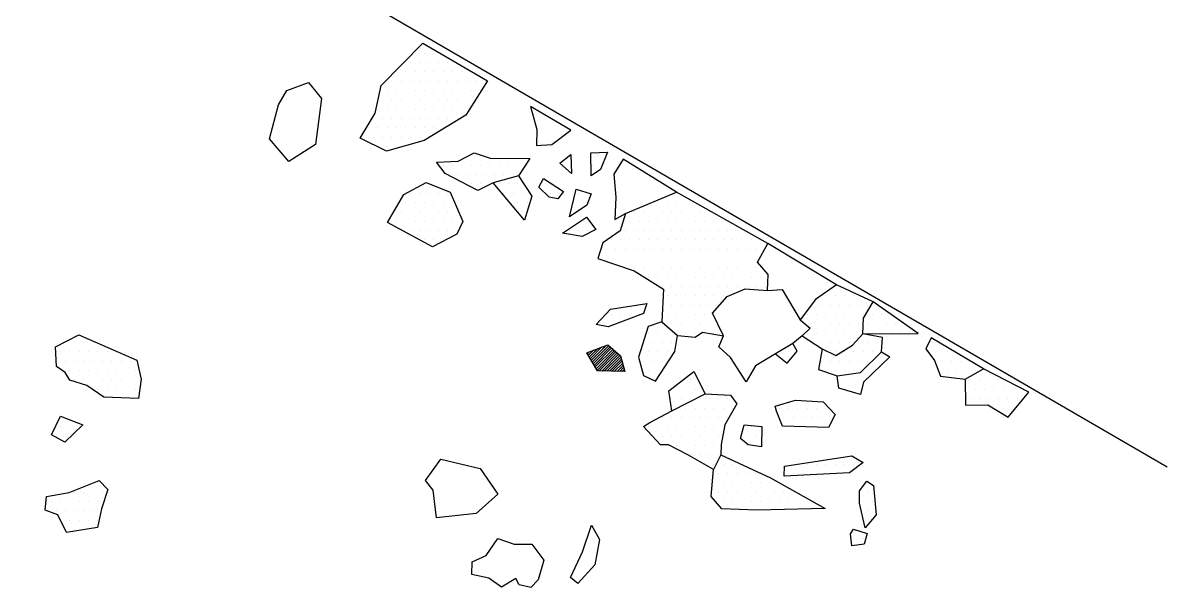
# Model space of a CAD drawing. Header units: metres. Extents: x -15 to -12.03, y -13 to -10.28.
# Drawn here: x -13.563 to -12.03, y -12.169 to -11.41 of the extents above; entities that cross this region are included whole.
import ezdxf

# ---------------------------------------------------------------- set-up
doc = ezdxf.new("R2010")
doc.units = ezdxf.units.M
doc.header["$LTSCALE"] = 25
doc.header["$MEASUREMENT"] = 0
doc.linetypes.add('STRICHPUNKTX2', pattern=[2, 1, -0.5, 0, -0.5])
doc.layers.get('0').update_dxf_attribs({"linetype": 'CONTINUOUS'})
for name, color, linetype in [('GRABUNGSGRENZE', 3, 'STRICHPUNKTX2'), ('KNOCHEN', 2, 'CONTINUOUS'), ('KNOCHENSCHRAFF', 2, 'CONTINUOUS'), ('STEINE', 4, 'CONTINUOUS'), ('STEINESCHRAFF', 4, 'CONTINUOUS')]:
    doc.layers.add(name, color=color, linetype=linetype)

# ---------------------------------------------------------------- blocks, each defined once
blk = doc.blocks.new('*X1')
at = {"color": 0}
for p, q in [((-1280.56, -1185.46), (-1279.87, -1184.76)), ((-1280.43, -1185.68), (-1279.3, -1184.55)), ((-1280.3, -1185.9), (-1278.73, -1184.33)), ((-1280.17, -1186.12), (-1278.16, -1184.12)), ((-1280.04, -1186.35), (-1277.82, -1184.12)), ((-1279.91, -1186.57), (-1277.63, -1184.29)), ((-1279.78, -1186.79), (-1277.44, -1184.45)), ((-1279.65, -1187.01), (-1277.25, -1184.62)), ((-1279.51, -1187.24), (-1277.06, -1184.78)), ((-1280.69, -1185.23), (-1280.44, -1184.98)), ((-1279.38, -1187.46), (-1276.87, -1184.95)), ((-1279.11, -1187.54), (-1276.68, -1185.11)), ((-1278.77, -1187.55), (-1276.5, -1185.28)), ((-1278.42, -1187.56), (-1276.31, -1185.44)), ((-1278.08, -1187.57), (-1276.2, -1185.69)), ((-1277.73, -1187.58), (-1276.12, -1185.97)), ((-1277.39, -1187.59), (-1276.05, -1186.25)), ((-1277.04, -1187.59), (-1275.97, -1186.52)), ((-1276.7, -1187.6), (-1275.9, -1186.8)), ((-1276.35, -1187.61), (-1275.83, -1187.08)), ((-1276.01, -1187.62), (-1275.75, -1187.36)), ((-1220.22, -1231.18), (-1219.64, -1230.6)), ((-1220.09, -1231.4), (-1219.29, -1230.61)), ((-1219.96, -1231.63), (-1219.09, -1230.76)), ((-1219.83, -1231.85), (-1218.89, -1230.91)), ((-1240.39, -1232.26), (-1239.72, -1231.59)), ((-1240.36, -1232.58), (-1239.64, -1231.86)), ((-1240.21, -1232.79), (-1239.55, -1232.13)), ((-1240.16, -1231.68), (-1239.81, -1231.32)), ((-1240.07, -1233), (-1239.47, -1232.4)), ((-1239.94, -1231.1), (-1239.89, -1231.05)), ((-1219.7, -1232.07), (-1218.69, -1231.07)), ((-1219.57, -1232.3), (-1218.49, -1231.22)), ((-1219.44, -1232.52), (-1218.29, -1231.37)), ((-1219.31, -1232.75), (-1218.09, -1231.53)), ((-1219.18, -1232.97), (-1217.89, -1231.68)), ((-1218.96, -1233.11), (-1217.69, -1231.84)), ((-1218.74, -1233.24), (-1217.49, -1231.99)), ((-1218.52, -1233.37), (-1217.3, -1232.14)), ((-1218.3, -1233.5), (-1217.1, -1232.3)), ((-1218.07, -1233.63), (-1216.9, -1232.45)), ((-1239.93, -1233.21), (-1239.39, -1232.67)), ((-1239.78, -1233.42), (-1239.3, -1232.94)), ((-1239.64, -1233.63), (-1239.22, -1233.21)), ((-1239.5, -1233.84), (-1239.13, -1233.48)), ((-1239.35, -1234.05), (-1239.05, -1233.75)), ((-1217.85, -1233.76), (-1216.7, -1232.61)), ((-1217.63, -1233.89), (-1216.5, -1232.76)), ((-1217.41, -1234.02), (-1216.3, -1232.91)), ((-1217.18, -1234.15), (-1216.1, -1233.07)), ((-1216.96, -1234.28), (-1215.9, -1233.22)), ((-1216.84, -1234.51), (-1215.7, -1233.38)), ((-1216.73, -1234.76), (-1215.5, -1233.53)), ((-1216.62, -1235), (-1215.3, -1233.68)), ((-1216.51, -1235.25), (-1215.1, -1233.84)), ((-1216.4, -1235.49), (-1214.89, -1233.98)), ((-1216.29, -1235.74), (-1214.28, -1233.73)), ((-1216.18, -1235.98), (-1213.68, -1233.48)), ((-1216.07, -1236.22), (-1213.5, -1233.66)), ((-1215.96, -1236.47), (-1213.33, -1233.83)), ((-1251.47, -1234.15), (-1251.39, -1234.06)), ((-1251.36, -1234.39), (-1251.09, -1234.12)), ((-1251.25, -1234.63), (-1250.79, -1234.17)), ((-1251.13, -1234.87), (-1250.49, -1234.22)), ((-1251.02, -1235.11), (-1250.19, -1234.28)), ((-1250.91, -1235.35), (-1249.89, -1234.33)), ((-1250.79, -1235.59), (-1249.59, -1234.38)), ((-1250.68, -1235.83), (-1249.29, -1234.44)), ((-1250.57, -1236.07), (-1248.99, -1234.49)), ((-1250.46, -1236.31), (-1248.69, -1234.54)), ((-1250.34, -1236.55), (-1248.39, -1234.6)), ((-1250.23, -1236.79), (-1248.09, -1234.65)), ((-1250.12, -1237.03), (-1247.79, -1234.7)), ((-1250.01, -1237.29), (-1247.49, -1234.76)), ((-1249.93, -1237.56), (-1247.15, -1234.77)), ((-1249.85, -1237.83), (-1246.75, -1234.73)), ((-1249.77, -1238.11), (-1246.35, -1234.68)), ((-1249.69, -1238.38), (-1245.95, -1234.64)), ((-1249.61, -1238.65), (-1245.81, -1234.85)), ((-1249.53, -1238.93), (-1245.71, -1235.11)), ((-1249.45, -1239.2), (-1245.62, -1235.36)), ((-1239.21, -1234.26), (-1238.97, -1234.02)), ((-1239.07, -1234.47), (-1238.88, -1234.29)), ((-1238.92, -1234.68), (-1238.8, -1234.55)), ((-1238.78, -1234.89), (-1238.71, -1234.82)), ((-1238.64, -1235.1), (-1238.63, -1235.09)), ((-1215.85, -1236.71), (-1213.15, -1234.01)), ((-1215.74, -1236.96), (-1212.97, -1234.19)), ((-1215.41, -1239.46), (-1211.24, -1235.28)), ((-1215.33, -1239.02), (-1211.7, -1235.39)), ((-1215.07, -1238.4), (-1212.16, -1235.49)), ((-1213.54, -1235.1), (-1212.8, -1234.36)), ((-1249.37, -1239.47), (-1245.52, -1235.62)), ((-1249.29, -1239.75), (-1245.43, -1235.88)), ((-1249.18, -1239.99), (-1245.33, -1236.14)), ((-1248.89, -1240.05), (-1245.24, -1236.4)), ((-1248.6, -1240.12), (-1245.14, -1236.66)), ((-1248.32, -1240.18), (-1245.05, -1236.91)), ((-1214.81, -1237.79), (-1212.62, -1235.6)), ((-1214.65, -1239.04), (-1211.39, -1235.79)), ((-1213.88, -1238.63), (-1211.85, -1236.6)), ((-1248.03, -1240.25), (-1244.95, -1237.17)), ((-1247.74, -1240.31), (-1244.83, -1237.41)), ((-1247.45, -1240.38), (-1244.7, -1237.63)), ((-1247.16, -1240.45), (-1244.57, -1237.86)), ((-1246.88, -1240.51), (-1244.44, -1238.08)), ((-1246.59, -1240.58), (-1244.31, -1238.3)), ((-1246.3, -1240.64), (-1244.18, -1238.53)), ((-1213.12, -1238.22), (-1212.3, -1237.4)), ((-1246.01, -1240.71), (-1244.39, -1239.08)), ((-1245.72, -1240.77), (-1244.72, -1239.77)), ((-1245.44, -1240.84), (-1245.06, -1240.46))]:
    blk.add_line(p, q, dxfattribs=at)
blk = doc.blocks.new('*X4')
at = {"color": 0}
for p, q in [((-1303.75, -1145), (-1303.75, -1145)), ((-1302.5, -1145), (-1302.5, -1145)), ((-1301.25, -1145), (-1301.25, -1145)), ((-1304.375, -1146.25), (-1304.375, -1146.25)), ((-1303.125, -1146.25), (-1303.125, -1146.25)), ((-1301.875, -1146.25), (-1301.875, -1146.25)), ((-1300.625, -1146.25), (-1300.625, -1146.25)), ((-1299.375, -1146.25), (-1299.375, -1146.25)), ((-1306.25, -1147.5), (-1306.25, -1147.5)), ((-1305, -1147.5), (-1305, -1147.5)), ((-1303.75, -1147.5), (-1303.75, -1147.5)), ((-1302.5, -1147.5), (-1302.5, -1147.5)), ((-1301.25, -1147.5), (-1301.25, -1147.5)), ((-1300, -1147.5), (-1300, -1147.5)), ((-1298.75, -1147.5), (-1298.75, -1147.5)), ((-1297.5, -1147.5), (-1297.5, -1147.5)), ((-1296.25, -1147.5), (-1296.25, -1147.5)), ((-1306.875, -1148.75), (-1306.875, -1148.75)), ((-1305.625, -1148.75), (-1305.625, -1148.75)), ((-1304.375, -1148.75), (-1304.375, -1148.75)), ((-1303.125, -1148.75), (-1303.125, -1148.75)), ((-1301.875, -1148.75), (-1301.875, -1148.75)), ((-1300.625, -1148.75), (-1300.625, -1148.75)), ((-1299.375, -1148.75), (-1299.375, -1148.75)), ((-1298.125, -1148.75), (-1298.125, -1148.75)), ((-1296.875, -1148.75), (-1296.875, -1148.75)), ((-1295.625, -1148.75), (-1295.625, -1148.75)), ((-1294.375, -1148.75), (-1294.375, -1148.75)), ((-1307.5, -1150), (-1307.5, -1150)), ((-1306.25, -1150), (-1306.25, -1150)), ((-1305, -1150), (-1305, -1150)), ((-1303.75, -1150), (-1303.75, -1150)), ((-1302.5, -1150), (-1302.5, -1150)), ((-1301.25, -1150), (-1301.25, -1150)), ((-1300, -1150), (-1300, -1150)), ((-1298.75, -1150), (-1298.75, -1150)), ((-1297.5, -1150), (-1297.5, -1150)), ((-1296.25, -1150), (-1296.25, -1150)), ((-1295, -1150), (-1295, -1150)), ((-1308.75, -1152.5), (-1308.75, -1152.5)), ((-1308.125, -1151.25), (-1308.125, -1151.25)), ((-1307.5, -1152.5), (-1307.5, -1152.5)), ((-1306.875, -1151.25), (-1306.875, -1151.25)), ((-1306.25, -1152.5), (-1306.25, -1152.5)), ((-1305.625, -1151.25), (-1305.625, -1151.25)), ((-1305, -1152.5), (-1305, -1152.5)), ((-1304.375, -1151.25), (-1304.375, -1151.25)), ((-1303.75, -1152.5), (-1303.75, -1152.5)), ((-1303.125, -1151.25), (-1303.125, -1151.25)), ((-1302.5, -1152.5), (-1302.5, -1152.5)), ((-1301.875, -1151.25), (-1301.875, -1151.25)), ((-1301.25, -1152.5), (-1301.25, -1152.5)), ((-1300.625, -1151.25), (-1300.625, -1151.25)), ((-1300, -1152.5), (-1300, -1152.5)), ((-1299.375, -1151.25), (-1299.375, -1151.25)), ((-1298.75, -1152.5), (-1298.75, -1152.5)), ((-1298.125, -1151.25), (-1298.125, -1151.25)), ((-1297.5, -1152.5), (-1297.5, -1152.5)), ((-1296.875, -1151.25), (-1296.875, -1151.25)), ((-1309.375, -1153.75), (-1309.375, -1153.75)), ((-1308.125, -1153.75), (-1308.125, -1153.75)), ((-1306.875, -1153.75), (-1306.875, -1153.75)), ((-1305.625, -1153.75), (-1305.625, -1153.75)), ((-1304.375, -1153.75), (-1304.375, -1153.75)), ((-1303.125, -1153.75), (-1303.125, -1153.75)), ((-1301.875, -1153.75), (-1301.875, -1153.75)), ((-1300.625, -1153.75), (-1300.625, -1153.75)), ((-1299.375, -1153.75), (-1299.375, -1153.75)), ((-1298.125, -1153.75), (-1298.125, -1153.75)), ((-1310, -1155), (-1310, -1155)), ((-1308.75, -1155), (-1308.75, -1155)), ((-1307.5, -1155), (-1307.5, -1155)), ((-1306.25, -1155), (-1306.25, -1155)), ((-1305, -1155), (-1305, -1155)), ((-1303.75, -1155), (-1303.75, -1155)), ((-1302.5, -1155), (-1302.5, -1155)), ((-1301.25, -1155), (-1301.25, -1155)), ((-1300, -1155), (-1300, -1155)), ((-1310.625, -1156.25), (-1310.625, -1156.25)), ((-1309.375, -1156.25), (-1309.375, -1156.25)), ((-1308.125, -1156.25), (-1308.125, -1156.25)), ((-1306.875, -1156.25), (-1306.875, -1156.25)), ((-1305.625, -1156.25), (-1305.625, -1156.25)), ((-1304.375, -1156.25), (-1304.375, -1156.25)), ((-1303.125, -1156.25), (-1303.125, -1156.25)), ((-1301.875, -1156.25), (-1301.875, -1156.25)), ((-1308.75, -1157.5), (-1308.75, -1157.5)), ((-1307.5, -1157.5), (-1307.5, -1157.5)), ((-1306.25, -1157.5), (-1306.25, -1157.5)), ((-1295.625, -1158.75), (-1295.625, -1158.75)), ((-1279.375, -1158.75), (-1279.375, -1158.75)), ((-1300, -1160), (-1300, -1160)), ((-1298.75, -1160), (-1298.75, -1160)), ((-1297.5, -1160), (-1297.5, -1160)), ((-1296.25, -1160), (-1296.25, -1160)), ((-1295, -1160), (-1295, -1160)), ((-1293.75, -1160), (-1293.75, -1160)), ((-1292.5, -1160), (-1292.5, -1160)), ((-1291.25, -1160), (-1291.25, -1160)), ((-1290, -1160), (-1290, -1160)), ((-1280, -1160), (-1280, -1160)), ((-1278.75, -1160), (-1278.75, -1160)), ((-1299.375, -1161.25), (-1299.375, -1161.25)), ((-1298.125, -1161.25), (-1298.125, -1161.25)), ((-1296.875, -1161.25), (-1296.875, -1161.25)), ((-1295.625, -1161.25), (-1295.625, -1161.25)), ((-1294.375, -1161.25), (-1294.375, -1161.25)), ((-1293.125, -1161.25), (-1293.125, -1161.25)), ((-1291.875, -1161.25), (-1291.875, -1161.25)), ((-1290.625, -1161.25), (-1290.625, -1161.25)), ((-1302.5, -1162.5), (-1302.5, -1162.5)), ((-1296.25, -1162.5), (-1296.25, -1162.5)), ((-1295, -1162.5), (-1295, -1162.5)), ((-1293.75, -1162.5), (-1293.75, -1162.5)), ((-1292.5, -1162.5), (-1292.5, -1162.5)), ((-1291.25, -1162.5), (-1291.25, -1162.5)), ((-1290, -1162.5), (-1290, -1162.5)), ((-1286.25, -1162.5), (-1286.25, -1162.5)), ((-1305, -1165), (-1305, -1165)), ((-1304.375, -1163.75), (-1304.375, -1163.75)), ((-1303.75, -1165), (-1303.75, -1165)), ((-1303.125, -1163.75), (-1303.125, -1163.75)), ((-1302.5, -1165), (-1302.5, -1165)), ((-1301.875, -1163.75), (-1301.875, -1163.75)), ((-1301.25, -1165), (-1301.25, -1165)), ((-1300.625, -1163.75), (-1300.625, -1163.75)), ((-1300, -1165), (-1300, -1165)), ((-1299.375, -1163.75), (-1299.375, -1163.75)), ((-1298.75, -1165), (-1298.75, -1165)), ((-1291.875, -1163.75), (-1291.875, -1163.75)), ((-1290.625, -1163.75), (-1290.625, -1163.75)), ((-1290, -1165), (-1290, -1165)), ((-1289.375, -1163.75), (-1289.375, -1163.75)), ((-1288.75, -1165), (-1288.75, -1165)), ((-1285.625, -1163.75), (-1285.625, -1163.75)), ((-1284.375, -1163.75), (-1284.375, -1163.75)), ((-1282.5, -1165), (-1282.5, -1165)), ((-1281.875, -1163.75), (-1281.875, -1163.75)), ((-1281.25, -1165), (-1281.25, -1165)), ((-1280.625, -1163.75), (-1280.625, -1163.75)), ((-1271.25, -1165), (-1271.25, -1165)), ((-1270, -1165), (-1270, -1165)), ((-1268.75, -1165), (-1268.75, -1165)), ((-1267.5, -1165), (-1267.5, -1165)), ((-1305.625, -1166.25), (-1305.625, -1166.25)), ((-1304.375, -1166.25), (-1304.375, -1166.25)), ((-1303.125, -1166.25), (-1303.125, -1166.25)), ((-1301.875, -1166.25), (-1301.875, -1166.25)), ((-1300.625, -1166.25), (-1300.625, -1166.25)), ((-1299.375, -1166.25), (-1299.375, -1166.25)), ((-1298.125, -1166.25), (-1298.125, -1166.25)), ((-1289.375, -1166.25), (-1289.375, -1166.25)), ((-1274.375, -1166.25), (-1274.375, -1166.25)), ((-1273.125, -1166.25), (-1273.125, -1166.25)), ((-1271.875, -1166.25), (-1271.875, -1166.25)), ((-1270.625, -1166.25), (-1270.625, -1166.25)), ((-1269.375, -1166.25), (-1269.375, -1166.25)), ((-1268.125, -1166.25), (-1268.125, -1166.25)), ((-1266.875, -1166.25), (-1266.875, -1166.25)), ((-1265.625, -1166.25), (-1265.625, -1166.25)), ((-1264.375, -1166.25), (-1264.375, -1166.25)), ((-1306.25, -1167.5), (-1306.25, -1167.5)), ((-1305, -1167.5), (-1305, -1167.5)), ((-1303.75, -1167.5), (-1303.75, -1167.5)), ((-1302.5, -1167.5), (-1302.5, -1167.5)), ((-1301.25, -1167.5), (-1301.25, -1167.5)), ((-1300, -1167.5), (-1300, -1167.5)), ((-1298.75, -1167.5), (-1298.75, -1167.5)), ((-1297.5, -1167.5), (-1297.5, -1167.5)), ((-1281.25, -1167.5), (-1281.25, -1167.5)), ((-1275, -1167.5), (-1275, -1167.5)), ((-1273.75, -1167.5), (-1273.75, -1167.5)), ((-1272.5, -1167.5), (-1272.5, -1167.5)), ((-1271.25, -1167.5), (-1271.25, -1167.5)), ((-1270, -1167.5), (-1270, -1167.5)), ((-1268.75, -1167.5), (-1268.75, -1167.5)), ((-1267.5, -1167.5), (-1267.5, -1167.5)), ((-1266.25, -1167.5), (-1266.25, -1167.5)), ((-1265, -1167.5), (-1265, -1167.5)), ((-1263.75, -1167.5), (-1263.75, -1167.5)), ((-1262.5, -1167.5), (-1262.5, -1167.5)), ((-1304.375, -1168.75), (-1304.375, -1168.75)), ((-1303.125, -1168.75), (-1303.125, -1168.75)), ((-1301.875, -1168.75), (-1301.875, -1168.75)), ((-1300.625, -1168.75), (-1300.625, -1168.75)), ((-1299.375, -1168.75), (-1299.375, -1168.75)), ((-1298.125, -1168.75), (-1298.125, -1168.75)), ((-1283.125, -1168.75), (-1283.125, -1168.75)), ((-1281.875, -1168.75), (-1281.875, -1168.75)), ((-1280.625, -1168.75), (-1280.625, -1168.75)), ((-1275.625, -1168.75), (-1275.625, -1168.75)), ((-1274.375, -1168.75), (-1274.375, -1168.75)), ((-1273.125, -1168.75), (-1273.125, -1168.75)), ((-1271.875, -1168.75), (-1271.875, -1168.75)), ((-1270.625, -1168.75), (-1270.625, -1168.75)), ((-1269.375, -1168.75), (-1269.375, -1168.75)), ((-1268.125, -1168.75), (-1268.125, -1168.75)), ((-1266.875, -1168.75), (-1266.875, -1168.75)), ((-1265.625, -1168.75), (-1265.625, -1168.75)), ((-1264.375, -1168.75), (-1264.375, -1168.75)), ((-1263.125, -1168.75), (-1263.125, -1168.75)), ((-1261.875, -1168.75), (-1261.875, -1168.75)), ((-1260.625, -1168.75), (-1260.625, -1168.75)), ((-1302.5, -1170), (-1302.5, -1170)), ((-1301.25, -1170), (-1301.25, -1170)), ((-1300, -1170), (-1300, -1170)), ((-1277.5, -1170), (-1277.5, -1170)), ((-1276.25, -1170), (-1276.25, -1170)), ((-1275, -1170), (-1275, -1170)), ((-1273.75, -1170), (-1273.75, -1170)), ((-1272.5, -1170), (-1272.5, -1170)), ((-1271.25, -1170), (-1271.25, -1170)), ((-1270, -1170), (-1270, -1170)), ((-1268.75, -1170), (-1268.75, -1170)), ((-1267.5, -1170), (-1267.5, -1170)), ((-1266.25, -1170), (-1266.25, -1170)), ((-1265, -1170), (-1265, -1170)), ((-1263.75, -1170), (-1263.75, -1170)), ((-1262.5, -1170), (-1262.5, -1170)), ((-1261.25, -1170), (-1261.25, -1170)), ((-1260, -1170), (-1260, -1170)), ((-1258.75, -1170), (-1258.75, -1170)), ((-1257.5, -1170), (-1257.5, -1170)), ((-1278.125, -1171.25), (-1278.125, -1171.25)), ((-1276.875, -1171.25), (-1276.875, -1171.25)), ((-1275.625, -1171.25), (-1275.625, -1171.25)), ((-1274.375, -1171.25), (-1274.375, -1171.25)), ((-1273.125, -1171.25), (-1273.125, -1171.25)), ((-1271.875, -1171.25), (-1271.875, -1171.25)), ((-1270.625, -1171.25), (-1270.625, -1171.25)), ((-1269.375, -1171.25), (-1269.375, -1171.25)), ((-1268.125, -1171.25), (-1268.125, -1171.25)), ((-1266.875, -1171.25), (-1266.875, -1171.25)), ((-1265.625, -1171.25), (-1265.625, -1171.25)), ((-1264.375, -1171.25), (-1264.375, -1171.25)), ((-1263.125, -1171.25), (-1263.125, -1171.25)), ((-1261.875, -1171.25), (-1261.875, -1171.25)), ((-1260.625, -1171.25), (-1260.625, -1171.25)), ((-1259.375, -1171.25), (-1259.375, -1171.25)), ((-1258.125, -1171.25), (-1258.125, -1171.25)), ((-1274.375, -1173.75), (-1274.375, -1173.75)), ((-1273.125, -1173.75), (-1273.125, -1173.75)), ((-1271.875, -1173.75), (-1271.875, -1173.75)), ((-1270.625, -1173.75), (-1270.625, -1173.75)), ((-1269.375, -1173.75), (-1269.375, -1173.75)), ((-1268.125, -1173.75), (-1268.125, -1173.75)), ((-1266.875, -1173.75), (-1266.875, -1173.75)), ((-1265.625, -1173.75), (-1265.625, -1173.75)), ((-1264.375, -1173.75), (-1264.375, -1173.75)), ((-1263.125, -1173.75), (-1263.125, -1173.75)), ((-1261.875, -1173.75), (-1261.875, -1173.75)), ((-1260.625, -1173.75), (-1260.625, -1173.75)), ((-1259.375, -1173.75), (-1259.375, -1173.75)), ((-1258.125, -1173.75), (-1258.125, -1173.75)), ((-1272.5, -1175), (-1272.5, -1175)), ((-1271.25, -1175), (-1271.25, -1175)), ((-1270, -1175), (-1270, -1175)), ((-1268.75, -1175), (-1268.75, -1175)), ((-1267.5, -1175), (-1267.5, -1175)), ((-1266.25, -1175), (-1266.25, -1175)), ((-1265, -1175), (-1265, -1175)), ((-1263.75, -1175), (-1263.75, -1175)), ((-1262.5, -1175), (-1262.5, -1175)), ((-1261.25, -1175), (-1261.25, -1175)), ((-1260, -1175), (-1260, -1175)), ((-1258.75, -1175), (-1258.75, -1175)), ((-1257.5, -1175), (-1257.5, -1175)), ((-1270.625, -1176.25), (-1270.625, -1176.25)), ((-1269.375, -1176.25), (-1269.375, -1176.25)), ((-1268.125, -1176.25), (-1268.125, -1176.25)), ((-1266.875, -1176.25), (-1266.875, -1176.25)), ((-1265.625, -1176.25), (-1265.625, -1176.25)), ((-1264.375, -1176.25), (-1264.375, -1176.25)), ((-1263.125, -1176.25), (-1263.125, -1176.25)), ((-1261.875, -1176.25), (-1261.875, -1176.25)), ((-1260.625, -1176.25), (-1260.625, -1176.25)), ((-1259.375, -1176.25), (-1259.375, -1176.25)), ((-1258.125, -1176.25), (-1258.125, -1176.25)), ((-1256.875, -1176.25), (-1256.875, -1176.25)), ((-1246.875, -1176.25), (-1246.875, -1176.25)), ((-1273.125, -1178.75), (-1273.125, -1178.75)), ((-1270, -1177.5), (-1270, -1177.5)), ((-1269.375, -1178.75), (-1269.375, -1178.75)), ((-1268.75, -1177.5), (-1268.75, -1177.5)), ((-1268.125, -1178.75), (-1268.125, -1178.75)), ((-1267.5, -1177.5), (-1267.5, -1177.5)), ((-1266.875, -1178.75), (-1266.875, -1178.75)), ((-1266.25, -1177.5), (-1266.25, -1177.5)), ((-1265.625, -1178.75), (-1265.625, -1178.75)), ((-1265, -1177.5), (-1265, -1177.5)), ((-1264.375, -1178.75), (-1264.375, -1178.75)), ((-1263.75, -1177.5), (-1263.75, -1177.5)), ((-1263.125, -1178.75), (-1263.125, -1178.75)), ((-1262.5, -1177.5), (-1262.5, -1177.5)), ((-1250.625, -1178.75), (-1250.625, -1178.75)), ((-1249.375, -1178.75), (-1249.375, -1178.75)), ((-1248.75, -1177.5), (-1248.75, -1177.5)), ((-1248.125, -1178.75), (-1248.125, -1178.75)), ((-1247.5, -1177.5), (-1247.5, -1177.5)), ((-1246.875, -1178.75), (-1246.875, -1178.75)), ((-1246.25, -1177.5), (-1246.25, -1177.5)), ((-1245.625, -1178.75), (-1245.625, -1178.75)), ((-1245, -1177.5), (-1245, -1177.5)), ((-1244.375, -1178.75), (-1244.375, -1178.75)), ((-1243.125, -1178.75), (-1243.125, -1178.75)), ((-1241.875, -1178.75), (-1241.875, -1178.75)), ((-1277.5, -1180), (-1277.5, -1180)), ((-1276.25, -1180), (-1276.25, -1180)), ((-1275, -1180), (-1275, -1180)), ((-1273.75, -1180), (-1273.75, -1180)), ((-1270, -1180), (-1270, -1180)), ((-1268.75, -1180), (-1268.75, -1180)), ((-1267.5, -1180), (-1267.5, -1180)), ((-1266.25, -1180), (-1266.25, -1180)), ((-1265, -1180), (-1265, -1180)), ((-1251.25, -1180), (-1251.25, -1180)), ((-1250, -1180), (-1250, -1180)), ((-1248.75, -1180), (-1248.75, -1180)), ((-1247.5, -1180), (-1247.5, -1180)), ((-1246.25, -1180), (-1246.25, -1180)), ((-1245, -1180), (-1245, -1180)), ((-1243.75, -1180), (-1243.75, -1180)), ((-1242.5, -1180), (-1242.5, -1180)), ((-1241.25, -1180), (-1241.25, -1180)), ((-1240, -1180), (-1240, -1180)), ((-1279.375, -1181.25), (-1279.375, -1181.25)), ((-1278.125, -1181.25), (-1278.125, -1181.25)), ((-1276.875, -1181.25), (-1276.875, -1181.25)), ((-1270.625, -1181.25), (-1270.625, -1181.25)), ((-1269.375, -1181.25), (-1269.375, -1181.25)), ((-1268.125, -1181.25), (-1268.125, -1181.25)), ((-1266.875, -1181.25), (-1266.875, -1181.25)), ((-1265.625, -1181.25), (-1265.625, -1181.25)), ((-1264.375, -1181.25), (-1264.375, -1181.25)), ((-1250.625, -1181.25), (-1250.625, -1181.25)), ((-1249.375, -1181.25), (-1249.375, -1181.25)), ((-1248.125, -1181.25), (-1248.125, -1181.25)), ((-1246.875, -1181.25), (-1246.875, -1181.25)), ((-1245.625, -1181.25), (-1245.625, -1181.25)), ((-1244.375, -1181.25), (-1244.375, -1181.25)), ((-1243.125, -1181.25), (-1243.125, -1181.25)), ((-1241.875, -1181.25), (-1241.875, -1181.25)), ((-1240.625, -1181.25), (-1240.625, -1181.25)), ((-1239.375, -1181.25), (-1239.375, -1181.25)), ((-1272.5, -1182.5), (-1272.5, -1182.5)), ((-1271.25, -1182.5), (-1271.25, -1182.5)), ((-1270, -1182.5), (-1270, -1182.5)), ((-1268.75, -1182.5), (-1268.75, -1182.5)), ((-1267.5, -1182.5), (-1267.5, -1182.5)), ((-1266.25, -1182.5), (-1266.25, -1182.5)), ((-1263.75, -1182.5), (-1263.75, -1182.5)), ((-1251.25, -1182.5), (-1251.25, -1182.5)), ((-1250, -1182.5), (-1250, -1182.5)), ((-1248.75, -1182.5), (-1248.75, -1182.5)), ((-1247.5, -1182.5), (-1247.5, -1182.5)), ((-1246.25, -1182.5), (-1246.25, -1182.5)), ((-1245, -1182.5), (-1245, -1182.5)), ((-1243.75, -1182.5), (-1243.75, -1182.5)), ((-1242.5, -1182.5), (-1242.5, -1182.5)), ((-1241.25, -1182.5), (-1241.25, -1182.5)), ((-1240, -1182.5), (-1240, -1182.5)), ((-1238.75, -1182.5), (-1238.75, -1182.5)), ((-1237.5, -1182.5), (-1237.5, -1182.5)), ((-1350.625, -1183.75), (-1350.625, -1183.75)), ((-1349.375, -1183.75), (-1349.375, -1183.75)), ((-1348.125, -1183.75), (-1348.125, -1183.75)), ((-1346.875, -1183.75), (-1346.875, -1183.75)), ((-1273.125, -1183.75), (-1273.125, -1183.75)), ((-1271.875, -1183.75), (-1271.875, -1183.75)), ((-1270.625, -1183.75), (-1270.625, -1183.75)), ((-1269.375, -1183.75), (-1269.375, -1183.75)), ((-1249.375, -1183.75), (-1249.375, -1183.75)), ((-1248.125, -1183.75), (-1248.125, -1183.75)), ((-1246.875, -1183.75), (-1246.875, -1183.75)), ((-1245.625, -1183.75), (-1245.625, -1183.75)), ((-1244.375, -1183.75), (-1244.375, -1183.75)), ((-1243.125, -1183.75), (-1243.125, -1183.75)), ((-1241.875, -1183.75), (-1241.875, -1183.75)), ((-1234.375, -1183.75), (-1234.375, -1183.75)), ((-1351.25, -1185), (-1351.25, -1185)), ((-1350.625, -1186.25), (-1350.625, -1186.25)), ((-1350, -1185), (-1350, -1185)), ((-1349.375, -1186.25), (-1349.375, -1186.25)), ((-1348.75, -1185), (-1348.75, -1185)), ((-1348.125, -1186.25), (-1348.125, -1186.25)), ((-1347.5, -1185), (-1347.5, -1185)), ((-1346.875, -1186.25), (-1346.875, -1186.25)), ((-1346.25, -1185), (-1346.25, -1185)), ((-1345.625, -1186.25), (-1345.625, -1186.25)), ((-1345, -1185), (-1345, -1185)), ((-1344.375, -1186.25), (-1344.375, -1186.25)), ((-1343.75, -1185), (-1343.75, -1185)), ((-1343.125, -1186.25), (-1343.125, -1186.25)), ((-1341.875, -1186.25), (-1341.875, -1186.25)), ((-1273.125, -1186.25), (-1273.125, -1186.25)), ((-1272.5, -1185), (-1272.5, -1185)), ((-1271.875, -1186.25), (-1271.875, -1186.25)), ((-1271.25, -1185), (-1271.25, -1185)), ((-1270.625, -1186.25), (-1270.625, -1186.25)), ((-1270, -1185), (-1270, -1185)), ((-1255, -1185), (-1255, -1185)), ((-1253.75, -1185), (-1253.75, -1185)), ((-1249.375, -1186.25), (-1249.375, -1186.25)), ((-1248.75, -1185), (-1248.75, -1185)), ((-1248.125, -1186.25), (-1248.125, -1186.25)), ((-1247.5, -1185), (-1247.5, -1185)), ((-1246.875, -1186.25), (-1246.875, -1186.25)), ((-1246.25, -1185), (-1246.25, -1185)), ((-1245.625, -1186.25), (-1245.625, -1186.25)), ((-1245, -1185), (-1245, -1185)), ((-1244.375, -1186.25), (-1244.375, -1186.25)), ((-1243.75, -1185), (-1243.75, -1185)), ((-1243.125, -1186.25), (-1243.125, -1186.25)), ((-1242.5, -1185), (-1242.5, -1185)), ((-1235, -1185), (-1235, -1185)), ((-1233.75, -1185), (-1233.75, -1185)), ((-1233.125, -1186.25), (-1233.125, -1186.25)), ((-1232.5, -1185), (-1232.5, -1185)), ((-1231.875, -1186.25), (-1231.875, -1186.25)), ((-1230.625, -1186.25), (-1230.625, -1186.25)), ((-1229.375, -1186.25), (-1229.375, -1186.25)), ((-1350, -1187.5), (-1350, -1187.5)), ((-1348.75, -1187.5), (-1348.75, -1187.5)), ((-1347.5, -1187.5), (-1347.5, -1187.5)), ((-1346.25, -1187.5), (-1346.25, -1187.5)), ((-1345, -1187.5), (-1345, -1187.5)), ((-1343.75, -1187.5), (-1343.75, -1187.5)), ((-1342.5, -1187.5), (-1342.5, -1187.5)), ((-1341.25, -1187.5), (-1341.25, -1187.5)), ((-1272.5, -1187.5), (-1272.5, -1187.5)), ((-1271.25, -1187.5), (-1271.25, -1187.5)), ((-1248.75, -1187.5), (-1248.75, -1187.5)), ((-1247.5, -1187.5), (-1247.5, -1187.5)), ((-1246.25, -1187.5), (-1246.25, -1187.5)), ((-1245, -1187.5), (-1245, -1187.5)), ((-1232.5, -1187.5), (-1232.5, -1187.5)), ((-1231.25, -1187.5), (-1231.25, -1187.5)), ((-1230, -1187.5), (-1230, -1187.5)), ((-1228.75, -1187.5), (-1228.75, -1187.5)), ((-1227.5, -1187.5), (-1227.5, -1187.5)), ((-1349.375, -1188.75), (-1349.375, -1188.75)), ((-1348.125, -1188.75), (-1348.125, -1188.75)), ((-1346.875, -1188.75), (-1346.875, -1188.75)), ((-1345.625, -1188.75), (-1345.625, -1188.75)), ((-1344.375, -1188.75), (-1344.375, -1188.75)), ((-1343.125, -1188.75), (-1343.125, -1188.75)), ((-1341.875, -1188.75), (-1341.875, -1188.75)), ((-1340.625, -1188.75), (-1340.625, -1188.75)), ((-1266.875, -1188.75), (-1266.875, -1188.75)), ((-1229.375, -1188.75), (-1229.375, -1188.75)), ((-1228.125, -1188.75), (-1228.125, -1188.75)), ((-1226.875, -1188.75), (-1226.875, -1188.75)), ((-1225.625, -1188.75), (-1225.625, -1188.75)), ((-1346.25, -1190), (-1346.25, -1190)), ((-1345, -1190), (-1345, -1190)), ((-1343.75, -1190), (-1343.75, -1190)), ((-1342.5, -1190), (-1342.5, -1190)), ((-1341.25, -1190), (-1341.25, -1190)), ((-1268.75, -1190), (-1268.75, -1190)), ((-1267.5, -1190), (-1267.5, -1190)), ((-1266.25, -1190), (-1266.25, -1190)), ((-1230, -1190), (-1230, -1190)), ((-1228.75, -1190), (-1228.75, -1190)), ((-1227.5, -1190), (-1227.5, -1190)), ((-1226.25, -1190), (-1226.25, -1190)), ((-1225, -1190), (-1225, -1190)), ((-1223.75, -1190), (-1223.75, -1190)), ((-1222.5, -1190), (-1222.5, -1190)), ((-1269.375, -1191.25), (-1269.375, -1191.25)), ((-1268.75, -1192.5), (-1268.75, -1192.5)), ((-1268.125, -1191.25), (-1268.125, -1191.25)), ((-1267.5, -1192.5), (-1267.5, -1192.5)), ((-1266.875, -1191.25), (-1266.875, -1191.25)), ((-1266.25, -1192.5), (-1266.25, -1192.5)), ((-1265.625, -1191.25), (-1265.625, -1191.25)), ((-1265, -1192.5), (-1265, -1192.5)), ((-1264.375, -1191.25), (-1264.375, -1191.25)), ((-1263.75, -1192.5), (-1263.75, -1192.5)), ((-1263.125, -1191.25), (-1263.125, -1191.25)), ((-1262.5, -1192.5), (-1262.5, -1192.5)), ((-1261.875, -1191.25), (-1261.875, -1191.25)), ((-1261.25, -1192.5), (-1261.25, -1192.5)), ((-1255, -1192.5), (-1255, -1192.5)), ((-1253.75, -1192.5), (-1253.75, -1192.5)), ((-1252.5, -1192.5), (-1252.5, -1192.5)), ((-1251.25, -1192.5), (-1251.25, -1192.5)), ((-1250, -1192.5), (-1250, -1192.5)), ((-1248.75, -1192.5), (-1248.75, -1192.5)), ((-1229.375, -1191.25), (-1229.375, -1191.25)), ((-1228.125, -1191.25), (-1228.125, -1191.25)), ((-1226.875, -1191.25), (-1226.875, -1191.25)), ((-1226.25, -1192.5), (-1226.25, -1192.5)), ((-1225.625, -1191.25), (-1225.625, -1191.25)), ((-1225, -1192.5), (-1225, -1192.5)), ((-1224.375, -1191.25), (-1224.375, -1191.25)), ((-1223.75, -1192.5), (-1223.75, -1192.5)), ((-1223.125, -1191.25), (-1223.125, -1191.25)), ((-1270.625, -1193.75), (-1270.625, -1193.75)), ((-1269.375, -1193.75), (-1269.375, -1193.75)), ((-1268.125, -1193.75), (-1268.125, -1193.75)), ((-1266.875, -1193.75), (-1266.875, -1193.75)), ((-1265.625, -1193.75), (-1265.625, -1193.75)), ((-1264.375, -1193.75), (-1264.375, -1193.75)), ((-1263.125, -1193.75), (-1263.125, -1193.75)), ((-1261.875, -1193.75), (-1261.875, -1193.75)), ((-1254.375, -1193.75), (-1254.375, -1193.75)), ((-1253.125, -1193.75), (-1253.125, -1193.75)), ((-1251.875, -1193.75), (-1251.875, -1193.75)), ((-1250.625, -1193.75), (-1250.625, -1193.75)), ((-1249.375, -1193.75), (-1249.375, -1193.75)), ((-1248.125, -1193.75), (-1248.125, -1193.75)), ((-1351.25, -1195), (-1351.25, -1195)), ((-1350, -1195), (-1350, -1195)), ((-1348.75, -1195), (-1348.75, -1195)), ((-1272.5, -1195), (-1272.5, -1195)), ((-1271.25, -1195), (-1271.25, -1195)), ((-1270, -1195), (-1270, -1195)), ((-1268.75, -1195), (-1268.75, -1195)), ((-1267.5, -1195), (-1267.5, -1195)), ((-1266.25, -1195), (-1266.25, -1195)), ((-1265, -1195), (-1265, -1195)), ((-1263.75, -1195), (-1263.75, -1195)), ((-1262.5, -1195), (-1262.5, -1195)), ((-1258.75, -1195), (-1258.75, -1195)), ((-1257.5, -1195), (-1257.5, -1195)), ((-1251.25, -1195), (-1251.25, -1195)), ((-1250, -1195), (-1250, -1195)), ((-1248.75, -1195), (-1248.75, -1195)), ((-1351.875, -1196.25), (-1351.875, -1196.25)), ((-1350.625, -1196.25), (-1350.625, -1196.25)), ((-1271.875, -1196.25), (-1271.875, -1196.25)), ((-1270.625, -1196.25), (-1270.625, -1196.25)), ((-1269.375, -1196.25), (-1269.375, -1196.25)), ((-1268.125, -1196.25), (-1268.125, -1196.25)), ((-1266.875, -1196.25), (-1266.875, -1196.25)), ((-1265.625, -1196.25), (-1265.625, -1196.25)), ((-1264.375, -1196.25), (-1264.375, -1196.25)), ((-1263.125, -1196.25), (-1263.125, -1196.25)), ((-1259.375, -1196.25), (-1259.375, -1196.25)), ((-1258.125, -1196.25), (-1258.125, -1196.25)), ((-1268.75, -1197.5), (-1268.75, -1197.5)), ((-1267.5, -1197.5), (-1267.5, -1197.5)), ((-1266.25, -1197.5), (-1266.25, -1197.5)), ((-1265, -1197.5), (-1265, -1197.5)), ((-1263.75, -1197.5), (-1263.75, -1197.5)), ((-1257.5, -1197.5), (-1257.5, -1197.5)), ((-1266.875, -1198.75), (-1266.875, -1198.75)), ((-1265.625, -1198.75), (-1265.625, -1198.75)), ((-1265, -1200), (-1265, -1200)), ((-1264.375, -1198.75), (-1264.375, -1198.75)), ((-1263.75, -1200), (-1263.75, -1200)), ((-1263.125, -1198.75), (-1263.125, -1198.75)), ((-1262.5, -1200), (-1262.5, -1200)), ((-1261.25, -1200), (-1261.25, -1200)), ((-1251.25, -1200), (-1251.25, -1200)), ((-1250, -1200), (-1250, -1200)), ((-1248.75, -1200), (-1248.75, -1200)), ((-1247.5, -1200), (-1247.5, -1200)), ((-1246.25, -1200), (-1246.25, -1200)), ((-1245, -1200), (-1245, -1200)), ((-1263.125, -1201.25), (-1263.125, -1201.25)), ((-1261.875, -1201.25), (-1261.875, -1201.25)), ((-1260.625, -1201.25), (-1260.625, -1201.25)), ((-1259.375, -1201.25), (-1259.375, -1201.25)), ((-1258.125, -1201.25), (-1258.125, -1201.25)), ((-1253.125, -1201.25), (-1253.125, -1201.25)), ((-1251.875, -1201.25), (-1251.875, -1201.25)), ((-1250.625, -1201.25), (-1250.625, -1201.25)), ((-1249.375, -1201.25), (-1249.375, -1201.25)), ((-1248.125, -1201.25), (-1248.125, -1201.25)), ((-1263.75, -1202.5), (-1263.75, -1202.5)), ((-1262.5, -1202.5), (-1262.5, -1202.5)), ((-1261.25, -1202.5), (-1261.25, -1202.5)), ((-1260, -1202.5), (-1260, -1202.5)), ((-1258.75, -1202.5), (-1258.75, -1202.5)), ((-1257.5, -1202.5), (-1257.5, -1202.5)), ((-1256.25, -1202.5), (-1256.25, -1202.5)), ((-1255, -1202.5), (-1255, -1202.5)), ((-1263.125, -1203.75), (-1263.125, -1203.75)), ((-1261.875, -1203.75), (-1261.875, -1203.75)), ((-1260.625, -1203.75), (-1260.625, -1203.75)), ((-1259.375, -1203.75), (-1259.375, -1203.75)), ((-1258.125, -1203.75), (-1258.125, -1203.75)), ((-1256.875, -1203.75), (-1256.875, -1203.75)), ((-1255.625, -1203.75), (-1255.625, -1203.75)), ((-1254.375, -1203.75), (-1254.375, -1203.75)), ((-1253.125, -1203.75), (-1253.125, -1203.75)), ((-1243.125, -1203.75), (-1243.125, -1203.75)), ((-1262.5, -1205), (-1262.5, -1205)), ((-1261.25, -1205), (-1261.25, -1205)), ((-1260, -1205), (-1260, -1205)), ((-1258.75, -1205), (-1258.75, -1205)), ((-1257.5, -1205), (-1257.5, -1205)), ((-1256.25, -1205), (-1256.25, -1205)), ((-1255, -1205), (-1255, -1205)), ((-1253.75, -1205), (-1253.75, -1205)), ((-1252.5, -1205), (-1252.5, -1205)), ((-1251.25, -1205), (-1251.25, -1205)), ((-1243.75, -1205), (-1243.75, -1205)), ((-1243.125, -1206.25), (-1243.125, -1206.25)), ((-1242.5, -1205), (-1242.5, -1205)), ((-1245, -1210), (-1245, -1210)), ((-1243.75, -1210), (-1243.75, -1210))]:
    blk.add_line(p, q, dxfattribs=at)
blk = doc.blocks.new('*X5')
at = {"color": 0}
for p, q in [((-1346.25, -1202.5), (-1346.25, -1202.5)), ((-1349.375, -1203.75), (-1349.375, -1203.75)), ((-1348.125, -1203.75), (-1348.125, -1203.75)), ((-1346.875, -1203.75), (-1346.875, -1203.75)), ((-1345.625, -1203.75), (-1345.625, -1203.75)), ((-1352.5, -1205), (-1352.5, -1205)), ((-1351.875, -1206.25), (-1351.875, -1206.25)), ((-1351.25, -1205), (-1351.25, -1205)), ((-1350.625, -1206.25), (-1350.625, -1206.25)), ((-1350, -1205), (-1350, -1205)), ((-1349.375, -1206.25), (-1349.375, -1206.25)), ((-1348.75, -1205), (-1348.75, -1205)), ((-1348.125, -1206.25), (-1348.125, -1206.25)), ((-1347.5, -1205), (-1347.5, -1205)), ((-1346.875, -1206.25), (-1346.875, -1206.25)), ((-1346.25, -1205), (-1346.25, -1205)), ((-1351.25, -1207.5), (-1351.25, -1207.5)), ((-1350, -1207.5), (-1350, -1207.5)), ((-1348.75, -1207.5), (-1348.75, -1207.5)), ((-1347.5, -1207.5), (-1347.5, -1207.5)), ((-1346.25, -1207.5), (-1346.25, -1207.5)), ((-1350.625, -1208.75), (-1350.625, -1208.75)), ((-1349.375, -1208.75), (-1349.375, -1208.75)), ((-1348.125, -1208.75), (-1348.125, -1208.75))]:
    blk.add_line(p, q, dxfattribs=at)

msp = doc.modelspace()

# ---------------------------------------------------------------- linework, layer by layer
at = {"layer": 'GRABUNGSGRENZE', "flags": 128}
msp.add_lwpolyline([(-15.0024, -13.0008), (-14.9968, -10.2828), (-12.0302, -12.0036)], dxfattribs=at)
at = {"layer": 'KNOCHEN'}
msp.add_lwpolyline([(-12.8077, -11.851), (-12.7793, -11.8403), (-12.7625, -11.855), (-12.7568, -11.8763), (-12.7934, -11.8754), (-12.8077, -11.851)], dxfattribs=at)
at = {"layer": 'STEINE'}
for points in [[(-13.0272, -11.4368), (-12.9407, -11.4869), (-12.9695, -11.5332), (-13.0253, -11.5669), (-13.0761, -11.5812), (-13.1112, -11.564), (-13.091, -11.5304), (-13.083, -11.4933), (-13.0272, -11.4368)], [(-13.1805, -11.4895), (-13.1632, -11.5108), (-13.1712, -11.5723), (-13.2067, -11.5952), (-13.2327, -11.5648), (-13.2206, -11.519), (-13.2095, -11.5002), (-13.1805, -11.4895)], [(-12.8832, -11.5213), (-12.8744, -11.5523), (-12.8749, -11.5736), (-12.8546, -11.5725), (-12.8292, -11.5532), (-12.8832, -11.5213)], [(-13.009, -11.5958), (-12.98, -11.5947), (-12.9587, -11.5835), (-12.9369, -11.5905), (-12.884, -11.5909), (-12.8992, -11.6143), (-12.9332, -11.6236), (-12.9535, -11.6338), (-12.9973, -11.611), (-13.009, -11.5958)], [(-12.8439, -11.5971), (-12.8292, -11.5859), (-12.8282, -11.6113), (-12.8439, -11.5971)], [(-12.8023, -11.5833), (-12.78, -11.5827), (-12.7891, -11.6056), (-12.8017, -11.6143), (-12.8023, -11.5833)], [(-12.7591, -11.5918), (-12.7713, -11.6122), (-12.7686, -11.6427), (-12.7701, -11.6726), (-12.7559, -11.6645), (-12.6874, -11.6363), (-12.7591, -11.5918)], [(-12.8992, -11.6143), (-12.8814, -11.6414), (-12.891, -11.6735), (-12.9332, -11.6236)], [(-12.8657, -11.618), (-12.8388, -11.6352), (-12.8464, -11.6449), (-12.858, -11.6429), (-12.8718, -11.6292), (-12.8657, -11.618)], [(-13.0227, -11.623), (-12.9906, -11.6362), (-12.9738, -11.6752), (-12.9818, -11.6925), (-13.0143, -11.7094), (-13.0748, -11.6765), (-13.0526, -11.6394), (-13.0227, -11.623)], [(-12.822, -11.6321), (-12.8017, -11.6382), (-12.8077, -11.6534), (-12.831, -11.6692), (-12.822, -11.6321)], [(-12.7559, -11.6645), (-12.7629, -11.6878), (-12.7862, -11.7037), (-12.7928, -11.725), (-12.744, -11.7416), (-12.7048, -11.7659), (-12.7072, -11.8096), (-12.6863, -11.8278), (-12.6625, -11.8303), (-12.6528, -11.8237), (-12.6244, -11.8282), (-12.6392, -11.7982), (-12.6194, -11.7758), (-12.5956, -11.7656), (-12.5656, -11.7676), (-12.5647, -11.7462), (-12.5789, -11.73), (-12.5653, -11.7046), (-12.6874, -11.6363)], [(-12.8401, -11.6911), (-12.8082, -11.6697), (-12.7954, -11.6859), (-12.8137, -11.6956), (-12.8401, -11.6911)], [(-12.4732, -11.7602), (-12.5653, -11.7046)], [(-12.5656, -11.7676), (-12.5458, -11.7665), (-12.5218, -11.8071), (-12.5086, -11.8182), (-12.5192, -11.8284), (-12.5314, -11.8386), (-12.5547, -11.8524), (-12.5816, -11.8687), (-12.5942, -11.8901), (-12.6151, -11.8576), (-12.6309, -11.8429), (-12.6244, -11.8282)], [(-12.5192, -11.8284), (-12.4923, -11.8456), (-12.4739, -11.8547), (-12.4516, -11.8409), (-12.438, -11.8256), (-12.437, -11.8048), (-12.4239, -11.7829), (-12.4732, -11.7602), (-12.5011, -11.7796), (-12.5218, -11.8071)], [(-12.7951, -11.8134), (-12.7758, -11.7925), (-12.7271, -11.7853), (-12.7316, -11.7985), (-12.7788, -11.8164), (-12.7951, -11.8134)], [(-12.438, -11.8256), (-12.3638, -11.8254), (-12.4239, -11.7829)], [(-12.7072, -11.8096), (-12.7255, -11.8157), (-12.7386, -11.8569), (-12.7319, -11.8813), (-12.7156, -11.8889), (-12.6898, -11.8492), (-12.6863, -11.8278)], [(-13.4882, -11.8272), (-13.4104, -11.861), (-13.4047, -11.8864), (-13.4082, -11.9124), (-13.4545, -11.9104), (-13.4774, -11.8947), (-13.5003, -11.8877), (-13.5064, -11.8775), (-13.5181, -11.8694), (-13.5192, -11.843), (-13.4882, -11.8272)], [(-12.4923, -11.8456), (-12.4973, -11.8735), (-12.4723, -11.8821), (-12.4409, -11.8774), (-12.413, -11.8499), (-12.4115, -11.8306), (-12.438, -11.8256)], [(-12.3465, -11.831), (-12.3536, -11.8457), (-12.3419, -11.8614), (-12.3337, -11.8822), (-12.3006, -11.8862), (-12.2763, -11.8724), (-12.3465, -11.831)], [(-12.5547, -11.8524), (-12.5394, -11.865), (-12.5258, -11.8487), (-12.5314, -11.8386)], [(-12.413, -11.8499), (-12.4018, -11.8565), (-12.4368, -11.8906), (-12.4408, -11.9069), (-12.4698, -11.8983), (-12.4723, -11.8821)], [(-12.6937, -11.9289), (-12.6978, -11.902), (-12.6644, -11.876), (-12.649, -11.906)], [(-12.3006, -11.8862), (-12.3005, -11.9212), (-12.2706, -11.9206), (-12.2431, -11.9373), (-12.2153, -11.9037), (-12.2763, -11.8724)], [(-12.7231, -11.9443), (-12.6937, -11.9289), (-12.649, -11.906), (-12.615, -11.9079), (-12.6068, -11.9196), (-12.6225, -11.9475), (-12.6275, -11.974), (-12.628, -11.9877), (-12.6381, -12.0075), (-12.6722, -11.9878), (-12.6981, -11.9742), (-12.7088, -11.9742), (-12.7317, -11.9499), (-12.7231, -11.9443)], [(-12.5555, -11.9225), (-12.5281, -11.9143), (-12.491, -11.9167), (-12.4747, -11.9339), (-12.4838, -11.9512), (-12.5453, -11.9493), (-12.5535, -11.9291), (-12.5555, -11.9225)], [(-13.5129, -11.936), (-13.4828, -11.9476), (-13.5067, -11.9705), (-13.525, -11.9609), (-13.5129, -11.936)], [(-12.5966, -11.9475), (-12.5732, -11.9499), (-12.5737, -11.9769), (-12.5915, -11.9744), (-12.6016, -11.9658), (-12.5966, -11.9475)], [(-13.0236, -12.0218), (-13.0034, -11.9933), (-12.9505, -12.0058), (-12.927, -12.0403), (-12.9559, -12.0663), (-13.0092, -12.072), (-13.0134, -12.035), (-13.0236, -12.0218)], [(-12.628, -11.9877), (-12.5614, -12.0185), (-12.4881, -12.0594), (-12.5795, -12.0617), (-12.6268, -12.0598), (-12.641, -12.0436), (-12.6381, -12.0075)], [(-12.5426, -12.0027), (-12.4527, -11.9892), (-12.4375, -11.9978), (-12.4557, -12.0116), (-12.5431, -12.0164), (-12.5426, -12.0027)], [(-13.5314, -12.0433), (-13.5009, -12.0381), (-13.4608, -12.0218), (-13.4491, -12.0339), (-13.4577, -12.0599), (-13.4632, -12.0848), (-13.5049, -12.0915), (-13.5161, -12.0681), (-13.5334, -12.0616), (-13.5314, -12.0433)], [(-12.4425, -12.0359), (-12.4323, -12.0227), (-12.4237, -12.0288), (-12.42, -12.0679), (-12.4347, -12.0852), (-12.4424, -12.0522), (-12.4425, -12.0359)], [(-12.8297, -12.1518), (-12.8135, -12.1177), (-12.8015, -12.0816), (-12.7907, -12.1009), (-12.7967, -12.1349), (-12.8195, -12.1599), (-12.8297, -12.1518)], [(-12.4504, -12.0873), (-12.4321, -12.0928), (-12.4362, -12.107), (-12.4524, -12.1096), (-12.4545, -12.0934), (-12.4504, -12.0873)], [(-12.9613, -12.1308), (-12.9426, -12.1226), (-12.9269, -12.0997), (-12.905, -12.1073), (-12.8811, -12.1072), (-12.8653, -12.1285), (-12.8729, -12.155), (-12.8825, -12.1652), (-12.8983, -12.1616), (-12.9028, -12.153), (-12.9221, -12.1648), (-12.9389, -12.1526), (-12.9618, -12.1476), (-12.9613, -12.1308)]]:
    msp.add_lwpolyline(points, dxfattribs=at)

# ---------------------------------------------------------------- block references
at = {"layer": 'KNOCHENSCHRAFF', "xscale": 0.01, "yscale": 0.01, "zscale": 0.01}
msp.add_blockref('*X1', (0, 0), dxfattribs=at)
at = {"layer": 'STEINESCHRAFF', "xscale": 0.01, "yscale": 0.01, "zscale": 0.01}
for name in ['*X4', '*X5']:
    msp.add_blockref(name, (0, 0), dxfattribs=at)

doc.saveas('drawing.dxf')
